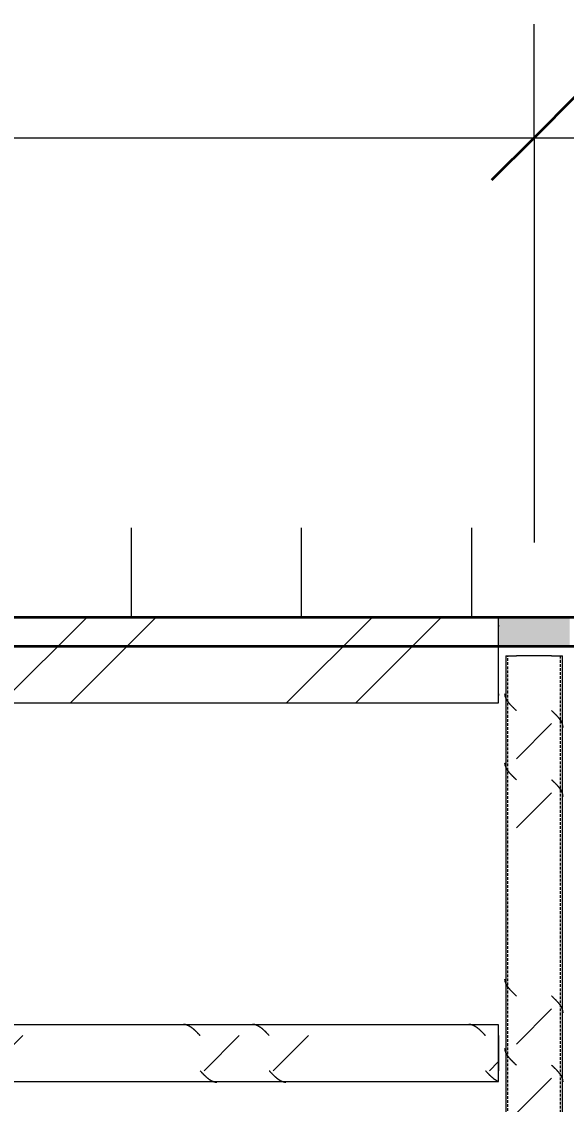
# Model space of a CAD drawing. Header units: centimetres. Extents: x -6111 to 13767, y -285 to 1600.
# Drawn here: x -1249.3 to -1153.3, y 436.5 to 627.3 of the extents above; entities that cross this region are included whole.
import ezdxf

# ---------------------------------------------------------------- set-up
doc = ezdxf.new("R2010")
doc.units = ezdxf.units.CM
doc.linetypes.add('Hidden', pattern=[0.714375, 0.47625, -0.238125])
for name, color, linetype, lineweight in [('A-ANNO-DIMS', 7, 'Continuous', 9), ('A-ANNO-DIMS-100', 7, 'Continuous', 9), ('A-ROOF', 7, 'Continuous', 9), ('A-ROOF-PATT', 7, 'Continuous', 35), ('S-BEAM', 7, 'Continuous', 9), ('S-COLS', 7, 'Continuous', 9)]:
    doc.layers.add(name, color=color, linetype=linetype, lineweight=lineweight)
doc.styles.add('Century Gothic_1', font='GOTHIC.TTF', dxfattribs={"height": 15})
doc.dimstyles.new('FCA_N_Cotas_E100', dxfattribs={"dimscale": 30.48, "dimtxt": 15.662524, "dimasz": 0.492126, "dimexe": 0.656168, "dimexo": 0.656168, "dimgap": 0.032808, "dimtad": 1, "dimlfac": 0.01, "dimrnd": 0.01, "dimzin": 0, "dimdsep": 46, "dimtxsty": 'Century Gothic_1', "dimblk1": 'OBLIQUE', "dimblk2": 'OBLIQUE', "dimsah": 1, "dimcen": 0.09, "dimdle": 0.656168, "dimadec": 3, "dimazin": 2, "dimtfac": 1, "dimtdec": 4, "dimtix": 1, "dimtmove": 0, "dimatfit": 3, "dimfxl": 1, "dimtvp": 1, "dimtolj": 1, "dimtzin": 0, "dimarcsym": 2})

# ---------------------------------------------------------------- blocks, each defined once
blk = doc.blocks.new('PQ_RVR_ARQ-01_ZZ_ZZ_MO_T_A_rvt-2-Elevación Eje 2')
at = {"layer": 'A-ROOF-PATT', "lineweight": 9, "true_color": 0xf2f2f2}
h = blk.add_hatch(dxfattribs=at)
h.set_pattern_fill('FP_6', style=0, pattern_type=2)
h.set_pattern_definition([(90, (0, 511.18), (-30, 2e-15), [])])
h.paths.add_polyline_path([(-3774.84, 522.33), (-2135.26, 522.33), (-2135.26, 538.11), (-3774.84, 538.11)])
at = {"layer": 'A-ROOF-PATT', "lineweight": 9, "true_color": 0xeaeaea}
blk.add_hatch(color=254, dxfattribs=at).paths.add_polyline_path([(-3458.17, 517.27), (-3458.17, 522.27), (-3164.39, 522.27), (-3164.39, 517.27), (-3151.85, 517.27), (-3151.85, 522.27), (-2859.58, 522.27), (-2859.58, 517.27), (-2847, 517.27), (-2847, 522.27), (-2553.57, 522.27), (-2553.57, 517.27), (-2541.03, 517.27), (-2541.03, 520.27), (-2194.1, 520.27), (-2194.1, 517.27), (-2135.26, 517.27), (-2135.26, 522.33), (-3774.84, 522.33), (-3774.84, 517.27), (-3774.68, 517.27), (-3774.68, 522.27), (-3470.76, 522.27), (-3470.75, 517.27), (-3458.18, 517.27)])
at = {"layer": 'A-ROOF', "color": 254, "lineweight": 35, "true_color": 0xcccccc}
for p, q in [((-2135.26, 522.33), (-3774.84, 522.33)), ((-3774.84, 517.27), (-2135.26, 517.27))]:
    blk.add_line(p, q, dxfattribs=at)
blk = doc.blocks.new('FP_55-Elevación Eje 2')
at = {"layer": 'S-COLS'}
blk.add_line((-3459.46, 46.02), (-3459.46, 515.53), dxfattribs=at)
at = {"layer": 'S-COLS', "color": 9, "true_color": 0xc0c0c0}
for p, q in [((-3461.32, 505.84), (-3461.37, 505.89)), ((-3461.27, 505.8), (-3461.32, 505.84)), ((-3461.22, 505.75), (-3461.27, 505.8)), ((-3461.17, 505.7), (-3461.22, 505.75)), ((-3461.12, 505.66), (-3461.17, 505.7)), ((-3461.07, 505.61), (-3461.12, 505.66)), ((-3461.02, 505.56), (-3461.07, 505.61)), ((-3460.97, 505.51), (-3461.02, 505.56)), ((-3460.92, 505.47), (-3460.97, 505.51)), ((-3460.88, 505.42), (-3460.92, 505.47)), ((-3460.83, 505.37), (-3460.88, 505.42)), ((-3460.78, 505.33), (-3460.83, 505.37)), ((-3460.73, 505.28), (-3460.78, 505.33)), ((-3460.69, 505.23), (-3460.73, 505.28)), ((-3460.64, 505.19), (-3460.69, 505.23)), ((-3460.59, 505.14), (-3460.64, 505.19)), ((-3460.55, 505.09), (-3460.59, 505.14)), ((-3460.5, 505.05), (-3460.55, 505.09)), ((-3460.46, 505), (-3460.5, 505.05)), ((-3460.41, 504.95), (-3460.46, 505)), ((-3460.37, 504.91), (-3460.41, 504.95)), ((-3460.33, 504.86), (-3460.37, 504.91)), ((-3460.29, 504.81), (-3460.33, 504.86)), ((-3460.24, 504.77), (-3460.29, 504.81)), ((-3460.2, 504.72), (-3460.24, 504.77)), ((-3460.16, 504.67), (-3460.2, 504.72)), ((-3460.12, 504.63), (-3460.16, 504.67)), ((-3460.08, 504.58), (-3460.12, 504.63)), ((-3460.05, 504.53), (-3460.08, 504.58)), ((-3460.01, 504.49), (-3460.05, 504.53)), ((-3459.97, 504.44), (-3460.01, 504.49)), ((-3459.94, 504.39), (-3459.97, 504.44)), ((-3459.9, 504.35), (-3459.94, 504.39)), ((-3459.87, 504.3), (-3459.9, 504.35)), ((-3459.84, 504.25), (-3459.87, 504.3)), ((-3459.8, 504.21), (-3459.84, 504.25)), ((-3459.77, 504.16), (-3459.8, 504.21)), ((-3459.74, 504.11), (-3459.77, 504.16)), ((-3459.71, 504.07), (-3459.74, 504.11)), ((-3459.69, 504.02), (-3459.71, 504.07)), ((-3459.66, 503.97), (-3459.69, 504.02)), ((-3459.63, 503.93), (-3459.66, 503.97)), ((-3459.61, 503.88), (-3459.63, 503.93)), ((-3459.58, 503.83), (-3459.61, 503.88)), ((-3459.56, 503.78), (-3459.58, 503.83)), ((-3459.54, 503.74), (-3459.56, 503.78)), ((-3459.52, 503.69), (-3459.54, 503.74)), ((-3459.5, 503.64), (-3459.52, 503.69)), ((-3459.48, 503.6), (-3459.5, 503.64)), ((-3459.46, 503.55), (-3459.48, 503.6)), ((-3459.45, 503.5), (-3459.46, 503.55)), ((-3459.43, 503.46), (-3459.45, 503.5)), ((-3459.42, 503.41), (-3459.43, 503.46)), ((-3459.41, 503.36), (-3459.42, 503.41)), ((-3459.39, 503.32), (-3459.41, 503.36)), ((-3459.38, 503.27), (-3459.39, 503.32)), ((-3459.38, 503.22), (-3459.38, 503.27)), ((-3459.37, 503.18), (-3459.38, 503.22)), ((-3459.36, 503.13), (-3459.37, 503.18)), ((-3459.36, 503.08), (-3459.36, 503.13)), ((-3459.35, 503.04), (-3459.36, 503.08)), ((-3459.35, 502.99), (-3459.35, 503.04)), ((-3459.35, 502.94), (-3459.35, 502.99)), ((-3461.32, 493.65), (-3461.37, 493.7)), ((-3461.27, 493.61), (-3461.32, 493.65)), ((-3461.22, 493.56), (-3461.27, 493.61)), ((-3461.17, 493.51), (-3461.22, 493.56)), ((-3461.12, 493.47), (-3461.17, 493.51)), ((-3461.07, 493.42), (-3461.12, 493.47)), ((-3461.02, 493.37), (-3461.07, 493.42)), ((-3460.97, 493.33), (-3461.02, 493.37)), ((-3460.92, 493.28), (-3460.97, 493.33)), ((-3460.88, 493.23), (-3460.92, 493.28)), ((-3460.83, 493.19), (-3460.88, 493.23)), ((-3460.78, 493.14), (-3460.83, 493.19)), ((-3460.73, 493.09), (-3460.78, 493.14)), ((-3460.69, 493.04), (-3460.73, 493.09)), ((-3460.64, 493), (-3460.69, 493.04)), ((-3460.59, 492.95), (-3460.64, 493)), ((-3460.55, 492.9), (-3460.59, 492.95)), ((-3460.5, 492.86), (-3460.55, 492.9)), ((-3460.46, 492.81), (-3460.5, 492.86)), ((-3460.41, 492.76), (-3460.46, 492.81)), ((-3460.37, 492.72), (-3460.41, 492.76)), ((-3460.33, 492.67), (-3460.37, 492.72)), ((-3460.29, 492.62), (-3460.33, 492.67)), ((-3460.24, 492.58), (-3460.29, 492.62)), ((-3460.2, 492.53), (-3460.24, 492.58)), ((-3460.16, 492.48), (-3460.2, 492.53)), ((-3460.12, 492.44), (-3460.16, 492.48)), ((-3460.08, 492.39), (-3460.12, 492.44)), ((-3460.05, 492.34), (-3460.08, 492.39)), ((-3460.01, 492.3), (-3460.05, 492.34)), ((-3459.97, 492.25), (-3460.01, 492.3)), ((-3459.94, 492.2), (-3459.97, 492.25)), ((-3459.9, 492.16), (-3459.94, 492.2)), ((-3459.87, 492.11), (-3459.9, 492.16)), ((-3459.84, 492.06), (-3459.87, 492.11)), ((-3459.8, 492.02), (-3459.84, 492.06)), ((-3459.77, 491.97), (-3459.8, 492.02)), ((-3459.74, 491.92), (-3459.77, 491.97)), ((-3459.71, 491.88), (-3459.74, 491.92)), ((-3459.69, 491.83), (-3459.71, 491.88)), ((-3459.66, 491.78), (-3459.69, 491.83)), ((-3459.63, 491.74), (-3459.66, 491.78)), ((-3459.61, 491.69), (-3459.63, 491.74)), ((-3459.58, 491.64), (-3459.61, 491.69)), ((-3459.56, 491.6), (-3459.58, 491.64)), ((-3459.54, 491.55), (-3459.56, 491.6)), ((-3459.52, 491.5), (-3459.54, 491.55)), ((-3459.5, 491.46), (-3459.52, 491.5)), ((-3459.48, 491.41), (-3459.5, 491.46)), ((-3459.46, 491.36), (-3459.48, 491.41)), ((-3459.45, 491.31), (-3459.46, 491.36)), ((-3459.43, 491.27), (-3459.45, 491.31)), ((-3459.42, 491.22), (-3459.43, 491.27)), ((-3459.41, 491.17), (-3459.42, 491.22)), ((-3459.39, 491.13), (-3459.41, 491.17)), ((-3459.38, 491.08), (-3459.39, 491.13)), ((-3459.38, 491.03), (-3459.38, 491.08)), ((-3459.37, 490.99), (-3459.38, 491.03)), ((-3459.36, 490.94), (-3459.37, 490.99)), ((-3459.36, 490.89), (-3459.36, 490.94)), ((-3459.35, 490.85), (-3459.36, 490.89)), ((-3459.35, 490.8), (-3459.35, 490.85)), ((-3459.35, 490.75), (-3459.35, 490.8)), ((-3461.32, 455.55), (-3461.37, 455.6)), ((-3461.27, 455.51), (-3461.32, 455.55)), ((-3461.22, 455.46), (-3461.27, 455.51)), ((-3461.17, 455.41), (-3461.22, 455.46)), ((-3461.12, 455.37), (-3461.17, 455.41)), ((-3461.07, 455.32), (-3461.12, 455.37)), ((-3461.02, 455.27), (-3461.07, 455.32)), ((-3460.97, 455.23), (-3461.02, 455.27)), ((-3460.92, 455.18), (-3460.97, 455.23)), ((-3460.88, 455.13), (-3460.92, 455.18)), ((-3460.83, 455.09), (-3460.88, 455.13)), ((-3460.78, 455.04), (-3460.83, 455.09)), ((-3460.73, 454.99), (-3460.78, 455.04)), ((-3460.69, 454.94), (-3460.73, 454.99)), ((-3460.64, 454.9), (-3460.69, 454.94)), ((-3460.59, 454.85), (-3460.64, 454.9)), ((-3460.55, 454.8), (-3460.59, 454.85)), ((-3460.5, 454.76), (-3460.55, 454.8)), ((-3460.46, 454.71), (-3460.5, 454.76)), ((-3460.41, 454.66), (-3460.46, 454.71)), ((-3460.37, 454.62), (-3460.41, 454.66)), ((-3460.33, 454.57), (-3460.37, 454.62)), ((-3460.29, 454.52), (-3460.33, 454.57)), ((-3460.24, 454.48), (-3460.29, 454.52)), ((-3460.2, 454.43), (-3460.24, 454.48)), ((-3460.16, 454.38), (-3460.2, 454.43)), ((-3460.12, 454.34), (-3460.16, 454.38)), ((-3460.08, 454.29), (-3460.12, 454.34)), ((-3460.05, 454.24), (-3460.08, 454.29)), ((-3460.01, 454.2), (-3460.05, 454.24)), ((-3459.97, 454.15), (-3460.01, 454.2)), ((-3459.94, 454.1), (-3459.97, 454.15)), ((-3459.9, 454.06), (-3459.94, 454.1)), ((-3459.87, 454.01), (-3459.9, 454.06)), ((-3459.84, 453.96), (-3459.87, 454.01)), ((-3459.8, 453.92), (-3459.84, 453.96)), ((-3459.77, 453.87), (-3459.8, 453.92)), ((-3459.74, 453.82), (-3459.77, 453.87)), ((-3459.71, 453.78), (-3459.74, 453.82)), ((-3459.69, 453.73), (-3459.71, 453.78)), ((-3459.66, 453.68), (-3459.69, 453.73)), ((-3459.63, 453.64), (-3459.66, 453.68)), ((-3459.61, 453.59), (-3459.63, 453.64)), ((-3459.58, 453.54), (-3459.61, 453.59)), ((-3459.56, 453.5), (-3459.58, 453.54)), ((-3459.54, 453.45), (-3459.56, 453.5)), ((-3459.52, 453.4), (-3459.54, 453.45)), ((-3459.5, 453.36), (-3459.52, 453.4)), ((-3459.48, 453.31), (-3459.5, 453.36)), ((-3459.46, 453.26), (-3459.48, 453.31)), ((-3459.45, 453.21), (-3459.46, 453.26)), ((-3459.43, 453.17), (-3459.45, 453.21)), ((-3459.42, 453.12), (-3459.43, 453.17)), ((-3459.41, 453.07), (-3459.42, 453.12)), ((-3459.39, 453.03), (-3459.41, 453.07)), ((-3459.38, 452.98), (-3459.39, 453.03)), ((-3459.38, 452.93), (-3459.38, 452.98)), ((-3459.37, 452.89), (-3459.38, 452.93)), ((-3459.36, 452.84), (-3459.37, 452.89)), ((-3459.36, 452.79), (-3459.36, 452.84)), ((-3459.35, 452.75), (-3459.36, 452.79)), ((-3459.35, 452.7), (-3459.35, 452.75)), ((-3459.35, 452.65), (-3459.35, 452.7)), ((-3461.32, 443.36), (-3461.37, 443.41)), ((-3461.27, 443.32), (-3461.32, 443.36)), ((-3461.22, 443.27), (-3461.27, 443.32)), ((-3461.17, 443.22), (-3461.22, 443.27)), ((-3461.12, 443.18), (-3461.17, 443.22)), ((-3461.07, 443.13), (-3461.12, 443.18)), ((-3461.02, 443.08), (-3461.07, 443.13)), ((-3460.97, 443.04), (-3461.02, 443.08)), ((-3460.92, 442.99), (-3460.97, 443.04)), ((-3460.88, 442.94), (-3460.92, 442.99)), ((-3460.83, 442.9), (-3460.88, 442.94)), ((-3460.78, 442.85), (-3460.83, 442.9)), ((-3460.73, 442.8), (-3460.78, 442.85)), ((-3460.69, 442.76), (-3460.73, 442.8)), ((-3460.64, 442.71), (-3460.69, 442.76)), ((-3460.59, 442.66), (-3460.64, 442.71)), ((-3460.55, 442.62), (-3460.59, 442.66)), ((-3460.5, 442.57), (-3460.55, 442.62)), ((-3460.46, 442.52), (-3460.5, 442.57)), ((-3460.41, 442.47), (-3460.46, 442.52)), ((-3460.37, 442.43), (-3460.41, 442.47)), ((-3460.33, 442.38), (-3460.37, 442.43)), ((-3460.29, 442.33), (-3460.33, 442.38)), ((-3460.24, 442.29), (-3460.29, 442.33)), ((-3460.2, 442.24), (-3460.24, 442.29)), ((-3460.16, 442.19), (-3460.2, 442.24)), ((-3460.12, 442.15), (-3460.16, 442.19)), ((-3460.08, 442.1), (-3460.12, 442.15)), ((-3460.05, 442.05), (-3460.08, 442.1)), ((-3460.01, 442.01), (-3460.05, 442.05)), ((-3459.97, 441.96), (-3460.01, 442.01)), ((-3459.94, 441.91), (-3459.97, 441.96)), ((-3459.9, 441.87), (-3459.94, 441.91)), ((-3459.87, 441.82), (-3459.9, 441.87)), ((-3459.84, 441.77), (-3459.87, 441.82)), ((-3459.8, 441.73), (-3459.84, 441.77)), ((-3459.77, 441.68), (-3459.8, 441.73)), ((-3459.74, 441.63), (-3459.77, 441.68)), ((-3459.71, 441.59), (-3459.74, 441.63)), ((-3459.69, 441.54), (-3459.71, 441.59)), ((-3459.66, 441.49), (-3459.69, 441.54)), ((-3459.63, 441.45), (-3459.66, 441.49)), ((-3459.61, 441.4), (-3459.63, 441.45)), ((-3459.58, 441.35), (-3459.61, 441.4)), ((-3459.56, 441.31), (-3459.58, 441.35)), ((-3459.54, 441.26), (-3459.56, 441.31)), ((-3459.52, 441.21), (-3459.54, 441.26)), ((-3459.5, 441.17), (-3459.52, 441.21)), ((-3459.48, 441.12), (-3459.5, 441.17)), ((-3459.46, 441.07), (-3459.48, 441.12)), ((-3459.45, 441.03), (-3459.46, 441.07)), ((-3459.43, 440.98), (-3459.45, 441.03)), ((-3459.42, 440.93), (-3459.43, 440.98)), ((-3459.41, 440.89), (-3459.42, 440.93)), ((-3459.39, 440.84), (-3459.41, 440.89)), ((-3459.38, 440.79), (-3459.39, 440.84)), ((-3459.38, 440.74), (-3459.38, 440.79)), ((-3459.37, 440.7), (-3459.38, 440.74)), ((-3459.36, 440.65), (-3459.37, 440.7)), ((-3459.36, 440.6), (-3459.36, 440.65)), ((-3459.35, 440.56), (-3459.36, 440.6)), ((-3459.35, 440.51), (-3459.35, 440.56)), ((-3459.35, 440.46), (-3459.35, 440.51))]:
    blk.add_line(p, q, dxfattribs=at)
blk = doc.blocks.new('FP_56-Elevación Eje 2')
at = {"layer": 'S-COLS'}
blk.add_line((-3469.46, 515.53), (-3469.46, 46.02), dxfattribs=at)
at = {"layer": 'S-COLS', "color": 9, "true_color": 0xc0c0c0}
for p, q in [((-3469.58, 508.79), (-3469.58, 508.83)), ((-3469.57, 508.74), (-3469.58, 508.79)), ((-3469.57, 508.69), (-3469.57, 508.74)), ((-3469.56, 508.65), (-3469.57, 508.69)), ((-3469.56, 508.6), (-3469.56, 508.65)), ((-3469.55, 508.55), (-3469.56, 508.6)), ((-3469.54, 508.51), (-3469.55, 508.55)), ((-3469.53, 508.46), (-3469.54, 508.51)), ((-3469.52, 508.41), (-3469.53, 508.46)), ((-3469.51, 508.37), (-3469.52, 508.41)), ((-3469.49, 508.32), (-3469.51, 508.37)), ((-3469.48, 508.27), (-3469.49, 508.32)), ((-3469.46, 508.23), (-3469.48, 508.27)), ((-3469.44, 508.18), (-3469.46, 508.23)), ((-3469.42, 508.13), (-3469.44, 508.18)), ((-3469.41, 508.09), (-3469.42, 508.13)), ((-3469.38, 508.04), (-3469.41, 508.09)), ((-3469.36, 507.99), (-3469.38, 508.04)), ((-3469.34, 507.95), (-3469.36, 507.99)), ((-3469.32, 507.9), (-3469.34, 507.95)), ((-3469.29, 507.85), (-3469.32, 507.9)), ((-3469.26, 507.81), (-3469.29, 507.85)), ((-3469.24, 507.76), (-3469.26, 507.81)), ((-3469.21, 507.71), (-3469.24, 507.76)), ((-3469.18, 507.67), (-3469.21, 507.71)), ((-3469.15, 507.62), (-3469.18, 507.67)), ((-3469.12, 507.57), (-3469.15, 507.62)), ((-3469.09, 507.53), (-3469.12, 507.57)), ((-3469.05, 507.48), (-3469.09, 507.53)), ((-3469.02, 507.43), (-3469.05, 507.48)), ((-3468.99, 507.39), (-3469.02, 507.43)), ((-3468.95, 507.34), (-3468.99, 507.39)), ((-3468.91, 507.29), (-3468.95, 507.34)), ((-3468.88, 507.24), (-3468.91, 507.29)), ((-3468.84, 507.2), (-3468.88, 507.24)), ((-3468.8, 507.15), (-3468.84, 507.2)), ((-3468.76, 507.1), (-3468.8, 507.15)), ((-3468.72, 507.06), (-3468.76, 507.1)), ((-3468.68, 507.01), (-3468.72, 507.06)), ((-3468.64, 506.96), (-3468.68, 507.01)), ((-3468.6, 506.92), (-3468.64, 506.96)), ((-3468.55, 506.87), (-3468.6, 506.92)), ((-3468.51, 506.82), (-3468.55, 506.87)), ((-3468.47, 506.78), (-3468.51, 506.82)), ((-3468.42, 506.73), (-3468.47, 506.78)), ((-3468.38, 506.68), (-3468.42, 506.73)), ((-3468.33, 506.64), (-3468.38, 506.68)), ((-3468.28, 506.59), (-3468.33, 506.64)), ((-3468.24, 506.54), (-3468.28, 506.59)), ((-3468.19, 506.5), (-3468.24, 506.54)), ((-3468.14, 506.45), (-3468.19, 506.5)), ((-3468.1, 506.4), (-3468.14, 506.45)), ((-3468.05, 506.36), (-3468.1, 506.4)), ((-3468, 506.31), (-3468.05, 506.36)), ((-3467.95, 506.26), (-3468, 506.31)), ((-3467.9, 506.22), (-3467.95, 506.26)), ((-3467.85, 506.17), (-3467.9, 506.22)), ((-3467.8, 506.12), (-3467.85, 506.17)), ((-3467.76, 506.08), (-3467.8, 506.12)), ((-3467.71, 506.03), (-3467.76, 506.08)), ((-3467.66, 505.98), (-3467.71, 506.03)), ((-3467.61, 505.94), (-3467.66, 505.98)), ((-3467.56, 505.89), (-3467.61, 505.94)), ((-3469.58, 496.6), (-3469.58, 496.65)), ((-3469.57, 496.55), (-3469.58, 496.6)), ((-3469.57, 496.5), (-3469.57, 496.55)), ((-3469.56, 496.46), (-3469.57, 496.5)), ((-3469.56, 496.41), (-3469.56, 496.46)), ((-3469.55, 496.36), (-3469.56, 496.41)), ((-3469.54, 496.32), (-3469.55, 496.36)), ((-3469.53, 496.27), (-3469.54, 496.32)), ((-3469.52, 496.22), (-3469.53, 496.27)), ((-3469.51, 496.18), (-3469.52, 496.22)), ((-3469.49, 496.13), (-3469.51, 496.18)), ((-3469.48, 496.08), (-3469.49, 496.13)), ((-3469.46, 496.04), (-3469.48, 496.08)), ((-3469.44, 495.99), (-3469.46, 496.04)), ((-3469.42, 495.94), (-3469.44, 495.99)), ((-3469.41, 495.9), (-3469.42, 495.94)), ((-3469.38, 495.85), (-3469.41, 495.9)), ((-3469.36, 495.8), (-3469.38, 495.85)), ((-3469.34, 495.76), (-3469.36, 495.8)), ((-3469.32, 495.71), (-3469.34, 495.76)), ((-3469.29, 495.66), (-3469.32, 495.71)), ((-3469.26, 495.62), (-3469.29, 495.66)), ((-3469.24, 495.57), (-3469.26, 495.62)), ((-3469.21, 495.52), (-3469.24, 495.57)), ((-3469.18, 495.48), (-3469.21, 495.52)), ((-3469.15, 495.43), (-3469.18, 495.48)), ((-3469.12, 495.38), (-3469.15, 495.43)), ((-3469.09, 495.34), (-3469.12, 495.38)), ((-3469.05, 495.29), (-3469.09, 495.34)), ((-3469.02, 495.24), (-3469.05, 495.29)), ((-3468.99, 495.2), (-3469.02, 495.24)), ((-3468.95, 495.15), (-3468.99, 495.2)), ((-3468.91, 495.1), (-3468.95, 495.15)), ((-3468.88, 495.06), (-3468.91, 495.1)), ((-3468.84, 495.01), (-3468.88, 495.06)), ((-3468.8, 494.96), (-3468.84, 495.01)), ((-3468.76, 494.92), (-3468.8, 494.96)), ((-3468.72, 494.87), (-3468.76, 494.92)), ((-3468.68, 494.82), (-3468.72, 494.87)), ((-3468.64, 494.77), (-3468.68, 494.82)), ((-3468.6, 494.73), (-3468.64, 494.77)), ((-3468.55, 494.68), (-3468.6, 494.73)), ((-3468.51, 494.63), (-3468.55, 494.68)), ((-3468.47, 494.59), (-3468.51, 494.63)), ((-3468.42, 494.54), (-3468.47, 494.59)), ((-3468.38, 494.49), (-3468.42, 494.54)), ((-3468.33, 494.45), (-3468.38, 494.49)), ((-3468.28, 494.4), (-3468.33, 494.45)), ((-3468.24, 494.35), (-3468.28, 494.4)), ((-3468.19, 494.31), (-3468.24, 494.35)), ((-3468.14, 494.26), (-3468.19, 494.31)), ((-3468.1, 494.21), (-3468.14, 494.26)), ((-3468.05, 494.17), (-3468.1, 494.21)), ((-3468, 494.12), (-3468.05, 494.17)), ((-3467.95, 494.07), (-3468, 494.12)), ((-3467.9, 494.03), (-3467.95, 494.07)), ((-3467.85, 493.98), (-3467.9, 494.03)), ((-3467.8, 493.93), (-3467.85, 493.98)), ((-3467.76, 493.89), (-3467.8, 493.93)), ((-3467.71, 493.84), (-3467.76, 493.89)), ((-3467.66, 493.79), (-3467.71, 493.84)), ((-3467.61, 493.75), (-3467.66, 493.79)), ((-3467.56, 493.7), (-3467.61, 493.75)), ((-3469.58, 458.5), (-3469.58, 458.55)), ((-3469.57, 458.45), (-3469.58, 458.5)), ((-3469.57, 458.4), (-3469.57, 458.45)), ((-3469.56, 458.36), (-3469.57, 458.4)), ((-3469.56, 458.31), (-3469.56, 458.36)), ((-3469.55, 458.26), (-3469.56, 458.31)), ((-3469.54, 458.22), (-3469.55, 458.26)), ((-3469.53, 458.17), (-3469.54, 458.22)), ((-3469.52, 458.12), (-3469.53, 458.17)), ((-3469.51, 458.08), (-3469.52, 458.12)), ((-3469.49, 458.03), (-3469.51, 458.08)), ((-3469.48, 457.98), (-3469.49, 458.03)), ((-3469.46, 457.94), (-3469.48, 457.98)), ((-3469.44, 457.89), (-3469.46, 457.94)), ((-3469.42, 457.84), (-3469.44, 457.89)), ((-3469.41, 457.8), (-3469.42, 457.84)), ((-3469.38, 457.75), (-3469.41, 457.8)), ((-3469.36, 457.7), (-3469.38, 457.75)), ((-3469.34, 457.66), (-3469.36, 457.7)), ((-3469.32, 457.61), (-3469.34, 457.66)), ((-3469.29, 457.56), (-3469.32, 457.61)), ((-3469.26, 457.52), (-3469.29, 457.56)), ((-3469.24, 457.47), (-3469.26, 457.52)), ((-3469.21, 457.42), (-3469.24, 457.47)), ((-3469.18, 457.38), (-3469.21, 457.42)), ((-3469.15, 457.33), (-3469.18, 457.38)), ((-3469.12, 457.28), (-3469.15, 457.33)), ((-3469.09, 457.24), (-3469.12, 457.28)), ((-3469.05, 457.19), (-3469.09, 457.24)), ((-3469.02, 457.14), (-3469.05, 457.19)), ((-3468.99, 457.1), (-3469.02, 457.14)), ((-3468.95, 457.05), (-3468.99, 457.1)), ((-3468.91, 457), (-3468.95, 457.05)), ((-3468.88, 456.96), (-3468.91, 457)), ((-3468.84, 456.91), (-3468.88, 456.96)), ((-3468.8, 456.86), (-3468.84, 456.91)), ((-3468.76, 456.82), (-3468.8, 456.86)), ((-3468.72, 456.77), (-3468.76, 456.82)), ((-3468.68, 456.72), (-3468.72, 456.77)), ((-3468.64, 456.67), (-3468.68, 456.72)), ((-3468.6, 456.63), (-3468.64, 456.67)), ((-3468.55, 456.58), (-3468.6, 456.63)), ((-3468.51, 456.53), (-3468.55, 456.58)), ((-3468.47, 456.49), (-3468.51, 456.53)), ((-3468.42, 456.44), (-3468.47, 456.49)), ((-3468.38, 456.39), (-3468.42, 456.44)), ((-3468.33, 456.35), (-3468.38, 456.39)), ((-3468.28, 456.3), (-3468.33, 456.35)), ((-3468.24, 456.25), (-3468.28, 456.3)), ((-3468.19, 456.21), (-3468.24, 456.25)), ((-3468.14, 456.16), (-3468.19, 456.21)), ((-3468.1, 456.11), (-3468.14, 456.16)), ((-3468.05, 456.07), (-3468.1, 456.11)), ((-3468, 456.02), (-3468.05, 456.07)), ((-3467.95, 455.97), (-3468, 456.02)), ((-3467.9, 455.93), (-3467.95, 455.97)), ((-3467.85, 455.88), (-3467.9, 455.93)), ((-3467.8, 455.83), (-3467.85, 455.88)), ((-3467.76, 455.79), (-3467.8, 455.83)), ((-3467.71, 455.74), (-3467.76, 455.79)), ((-3467.66, 455.69), (-3467.71, 455.74)), ((-3467.61, 455.65), (-3467.66, 455.69)), ((-3467.56, 455.6), (-3467.61, 455.65)), ((-3469.58, 446.31), (-3469.58, 446.36)), ((-3469.57, 446.26), (-3469.58, 446.31)), ((-3469.57, 446.22), (-3469.57, 446.26)), ((-3469.56, 446.17), (-3469.57, 446.22)), ((-3469.56, 446.12), (-3469.56, 446.17)), ((-3469.55, 446.08), (-3469.56, 446.12)), ((-3469.54, 446.03), (-3469.55, 446.08)), ((-3469.53, 445.98), (-3469.54, 446.03)), ((-3469.52, 445.93), (-3469.53, 445.98)), ((-3469.51, 445.89), (-3469.52, 445.93)), ((-3469.49, 445.84), (-3469.51, 445.89)), ((-3469.48, 445.79), (-3469.49, 445.84)), ((-3469.46, 445.75), (-3469.48, 445.79)), ((-3469.44, 445.7), (-3469.46, 445.75)), ((-3469.42, 445.65), (-3469.44, 445.7)), ((-3469.41, 445.61), (-3469.42, 445.65)), ((-3469.38, 445.56), (-3469.41, 445.61)), ((-3469.36, 445.51), (-3469.38, 445.56)), ((-3469.34, 445.47), (-3469.36, 445.51)), ((-3469.32, 445.42), (-3469.34, 445.47)), ((-3469.29, 445.37), (-3469.32, 445.42)), ((-3469.26, 445.33), (-3469.29, 445.37)), ((-3469.24, 445.28), (-3469.26, 445.33)), ((-3469.21, 445.23), (-3469.24, 445.28)), ((-3469.18, 445.19), (-3469.21, 445.23)), ((-3469.15, 445.14), (-3469.18, 445.19)), ((-3469.12, 445.09), (-3469.15, 445.14)), ((-3469.09, 445.05), (-3469.12, 445.09)), ((-3469.05, 445), (-3469.09, 445.05)), ((-3469.02, 444.95), (-3469.05, 445)), ((-3468.99, 444.91), (-3469.02, 444.95)), ((-3468.95, 444.86), (-3468.99, 444.91)), ((-3468.91, 444.81), (-3468.95, 444.86)), ((-3468.88, 444.77), (-3468.91, 444.81)), ((-3468.84, 444.72), (-3468.88, 444.77)), ((-3468.8, 444.67), (-3468.84, 444.72)), ((-3468.76, 444.63), (-3468.8, 444.67)), ((-3468.72, 444.58), (-3468.76, 444.63)), ((-3468.68, 444.53), (-3468.72, 444.58)), ((-3468.64, 444.49), (-3468.68, 444.53)), ((-3468.6, 444.44), (-3468.64, 444.49)), ((-3468.55, 444.39), (-3468.6, 444.44)), ((-3468.51, 444.35), (-3468.55, 444.39)), ((-3468.47, 444.3), (-3468.51, 444.35)), ((-3468.42, 444.25), (-3468.47, 444.3)), ((-3468.38, 444.2), (-3468.42, 444.25)), ((-3468.33, 444.16), (-3468.38, 444.2)), ((-3468.28, 444.11), (-3468.33, 444.16)), ((-3468.24, 444.06), (-3468.28, 444.11)), ((-3468.19, 444.02), (-3468.24, 444.06)), ((-3468.14, 443.97), (-3468.19, 444.02)), ((-3468.1, 443.92), (-3468.14, 443.97)), ((-3468.05, 443.88), (-3468.1, 443.92)), ((-3468, 443.83), (-3468.05, 443.88)), ((-3467.95, 443.78), (-3468, 443.83)), ((-3467.9, 443.74), (-3467.95, 443.78)), ((-3467.85, 443.69), (-3467.9, 443.74)), ((-3467.8, 443.64), (-3467.85, 443.69)), ((-3467.76, 443.6), (-3467.8, 443.64)), ((-3467.71, 443.55), (-3467.76, 443.6)), ((-3467.66, 443.5), (-3467.71, 443.55)), ((-3467.61, 443.46), (-3467.66, 443.5)), ((-3467.56, 443.41), (-3467.61, 443.46))]:
    blk.add_line(p, q, dxfattribs=at)
blk = doc.blocks.new('HSS Rectangular-Column - 100 x 100 mm-V54-Elevación Eje 2')
at = {"layer": 'S-COLS', "true_color": 0xc0c0c0}
h = blk.add_hatch(dxfattribs=at)
h.set_pattern_fill('FP_2', color=9, style=0, pattern_type=2)
h.set_pattern_definition([(45, (0, 0), (-25.1447, 25.1447), []), (45, (0, 38.1), (-25.1447, 25.1447), [])])
h.paths.add_polyline_path([(-3461.37, 46.02), (-3461.37, 515.53), (-3467.56, 515.53), (-3467.56, 46.02)])
at = {"layer": 'S-COLS'}
for p, q in [((-3469.46, 515.53), (-3467.56, 515.53)), ((-3461.37, 515.53), (-3467.56, 515.53)), ((-3461.37, 515.53), (-3459.46, 515.53))]:
    blk.add_line(p, q, dxfattribs=at)
at = {"layer": 'S-COLS', "linetype": 'Hidden'}
for p, q in [((-3469.06, 46.02), (-3469.06, 515.53)), ((-3459.86, 515.53), (-3459.86, 46.02))]:
    blk.add_line(p, q, dxfattribs=at)
at = {"layer": 'S-COLS'}
for name in ['FP_56-Elevación Eje 2', 'FP_55-Elevación Eje 2']:
    blk.add_blockref(name, (0, 0), dxfattribs=at)
blk = doc.blocks.new('FP_57-Elevación Eje 2')
at = {"layer": 'S-BEAM'}
blk.add_line((-3470.76, 450.53), (-3755.05, 450.53), dxfattribs=at)
at = {"layer": 'S-BEAM', "color": 9, "true_color": 0xc0c0c0}
for p, q in [((-3526.25, 450.65), (-3526.21, 450.64)), ((-3526.21, 450.64), (-3526.16, 450.64)), ((-3526.16, 450.64), (-3526.12, 450.64)), ((-3526.12, 450.64), (-3526.07, 450.63)), ((-3526.07, 450.63), (-3526.02, 450.63)), ((-3526.02, 450.63), (-3525.98, 450.62)), ((-3525.98, 450.62), (-3525.93, 450.61)), ((-3525.93, 450.61), (-3525.88, 450.6)), ((-3525.88, 450.6), (-3525.84, 450.59)), ((-3525.84, 450.59), (-3525.79, 450.57)), ((-3525.79, 450.57), (-3525.74, 450.56)), ((-3525.74, 450.56), (-3525.7, 450.54)), ((-3525.7, 450.54), (-3525.65, 450.53)), ((-3525.65, 450.53), (-3525.6, 450.51)), ((-3525.6, 450.51), (-3525.56, 450.49)), ((-3525.56, 450.49), (-3525.51, 450.47)), ((-3525.51, 450.47), (-3525.46, 450.45)), ((-3525.46, 450.45), (-3525.42, 450.43)), ((-3525.42, 450.43), (-3525.37, 450.41)), ((-3525.37, 450.41), (-3525.32, 450.38)), ((-3525.32, 450.38), (-3525.28, 450.36)), ((-3525.28, 450.36), (-3525.23, 450.33)), ((-3525.23, 450.33), (-3525.18, 450.31)), ((-3525.18, 450.31), (-3525.14, 450.28)), ((-3514.07, 450.65), (-3514.02, 450.64)), ((-3514.02, 450.64), (-3513.97, 450.64)), ((-3513.97, 450.64), (-3513.93, 450.64)), ((-3513.93, 450.64), (-3513.88, 450.63)), ((-3513.88, 450.63), (-3513.83, 450.63)), ((-3513.83, 450.63), (-3513.79, 450.62)), ((-3513.79, 450.62), (-3513.74, 450.61)), ((-3513.74, 450.61), (-3513.69, 450.6)), ((-3513.69, 450.6), (-3513.65, 450.59)), ((-3513.65, 450.59), (-3513.6, 450.57)), ((-3513.6, 450.57), (-3513.55, 450.56)), ((-3513.55, 450.56), (-3513.51, 450.54)), ((-3513.51, 450.54), (-3513.46, 450.53)), ((-3513.46, 450.53), (-3513.41, 450.51)), ((-3513.41, 450.51), (-3513.37, 450.49)), ((-3513.37, 450.49), (-3513.32, 450.47)), ((-3513.32, 450.47), (-3513.27, 450.45)), ((-3513.27, 450.45), (-3513.23, 450.43)), ((-3513.23, 450.43), (-3513.18, 450.41)), ((-3513.18, 450.41), (-3513.13, 450.38)), ((-3513.13, 450.38), (-3513.09, 450.36)), ((-3513.09, 450.36), (-3513.04, 450.33)), ((-3513.04, 450.33), (-3512.99, 450.31)), ((-3512.99, 450.31), (-3512.95, 450.28)), ((-3475.97, 450.65), (-3475.92, 450.64)), ((-3475.92, 450.64), (-3475.87, 450.64)), ((-3475.87, 450.64), (-3475.83, 450.64)), ((-3475.83, 450.64), (-3475.78, 450.63)), ((-3475.78, 450.63), (-3475.73, 450.63)), ((-3475.73, 450.63), (-3475.69, 450.62)), ((-3475.69, 450.62), (-3475.64, 450.61)), ((-3475.64, 450.61), (-3475.59, 450.6)), ((-3475.59, 450.6), (-3475.55, 450.59)), ((-3475.55, 450.59), (-3475.5, 450.57)), ((-3475.5, 450.57), (-3475.45, 450.56)), ((-3475.45, 450.56), (-3475.41, 450.54)), ((-3475.41, 450.54), (-3475.36, 450.53)), ((-3475.36, 450.53), (-3475.31, 450.51)), ((-3475.31, 450.51), (-3475.27, 450.49)), ((-3475.27, 450.49), (-3475.22, 450.47)), ((-3475.22, 450.47), (-3475.17, 450.45)), ((-3475.17, 450.45), (-3475.13, 450.43)), ((-3475.13, 450.43), (-3475.08, 450.41)), ((-3475.08, 450.41), (-3475.03, 450.38)), ((-3475.03, 450.38), (-3474.99, 450.36)), ((-3474.99, 450.36), (-3474.94, 450.33)), ((-3474.94, 450.33), (-3474.89, 450.31)), ((-3474.89, 450.31), (-3474.85, 450.28)), ((-3525.14, 450.28), (-3525.09, 450.25)), ((-3525.09, 450.25), (-3525.04, 450.22)), ((-3525.04, 450.22), (-3525, 450.19)), ((-3525, 450.19), (-3524.95, 450.16)), ((-3524.95, 450.16), (-3524.9, 450.12)), ((-3524.9, 450.12), (-3524.86, 450.09)), ((-3524.86, 450.09), (-3524.81, 450.05)), ((-3524.81, 450.05), (-3524.76, 450.02)), ((-3524.76, 450.02), (-3524.72, 449.98)), ((-3524.72, 449.98), (-3524.67, 449.95)), ((-3524.67, 449.95), (-3524.62, 449.91)), ((-3524.62, 449.91), (-3524.58, 449.87)), ((-3524.58, 449.87), (-3524.53, 449.83)), ((-3524.53, 449.83), (-3524.48, 449.79)), ((-3524.48, 449.79), (-3524.44, 449.75)), ((-3524.44, 449.75), (-3524.39, 449.71)), ((-3524.39, 449.71), (-3524.34, 449.66)), ((-3524.34, 449.66), (-3524.3, 449.62)), ((-3524.3, 449.62), (-3524.25, 449.58)), ((-3524.25, 449.58), (-3524.2, 449.53)), ((-3524.2, 449.53), (-3524.16, 449.49)), ((-3524.16, 449.49), (-3524.11, 449.44)), ((-3524.11, 449.44), (-3524.06, 449.4)), ((-3524.06, 449.4), (-3524.02, 449.35)), ((-3524.02, 449.35), (-3523.97, 449.31)), ((-3523.97, 449.31), (-3523.92, 449.26)), ((-3523.92, 449.26), (-3523.88, 449.21)), ((-3523.88, 449.21), (-3523.83, 449.16)), ((-3523.83, 449.16), (-3523.78, 449.12)), ((-3523.78, 449.12), (-3523.74, 449.07)), ((-3523.74, 449.07), (-3523.69, 449.02)), ((-3523.69, 449.02), (-3523.64, 448.97)), ((-3523.64, 448.97), (-3523.6, 448.92)), ((-3523.6, 448.92), (-3523.55, 448.87)), ((-3523.55, 448.87), (-3523.5, 448.82)), ((-3523.5, 448.82), (-3523.46, 448.77)), ((-3523.46, 448.77), (-3523.41, 448.72)), ((-3523.41, 448.72), (-3523.36, 448.68)), ((-3523.36, 448.68), (-3523.32, 448.63)), ((-3512.95, 450.28), (-3512.9, 450.25)), ((-3512.9, 450.25), (-3512.85, 450.22)), ((-3512.85, 450.22), (-3512.81, 450.19)), ((-3512.81, 450.19), (-3512.76, 450.16)), ((-3512.76, 450.16), (-3512.71, 450.12)), ((-3512.71, 450.12), (-3512.67, 450.09)), ((-3512.67, 450.09), (-3512.62, 450.05)), ((-3512.62, 450.05), (-3512.57, 450.02)), ((-3512.57, 450.02), (-3512.53, 449.98)), ((-3512.53, 449.98), (-3512.48, 449.95)), ((-3512.48, 449.95), (-3512.43, 449.91)), ((-3512.43, 449.91), (-3512.39, 449.87)), ((-3512.39, 449.87), (-3512.34, 449.83)), ((-3512.34, 449.83), (-3512.29, 449.79)), ((-3512.29, 449.79), (-3512.25, 449.75)), ((-3512.25, 449.75), (-3512.2, 449.71)), ((-3512.2, 449.71), (-3512.15, 449.66)), ((-3512.15, 449.66), (-3512.11, 449.62)), ((-3512.11, 449.62), (-3512.06, 449.58)), ((-3512.06, 449.58), (-3512.01, 449.53)), ((-3512.01, 449.53), (-3511.97, 449.49)), ((-3511.97, 449.49), (-3511.92, 449.44)), ((-3511.92, 449.44), (-3511.87, 449.4)), ((-3511.87, 449.4), (-3511.83, 449.35)), ((-3511.83, 449.35), (-3511.78, 449.31)), ((-3511.78, 449.31), (-3511.73, 449.26)), ((-3511.73, 449.26), (-3511.69, 449.21)), ((-3511.69, 449.21), (-3511.64, 449.16)), ((-3511.64, 449.16), (-3511.59, 449.12)), ((-3511.59, 449.12), (-3511.55, 449.07)), ((-3511.55, 449.07), (-3511.5, 449.02)), ((-3511.5, 449.02), (-3511.45, 448.97)), ((-3511.45, 448.97), (-3511.41, 448.92)), ((-3511.41, 448.92), (-3511.36, 448.87)), ((-3511.36, 448.87), (-3511.31, 448.82)), ((-3511.31, 448.82), (-3511.27, 448.77)), ((-3511.27, 448.77), (-3511.22, 448.72)), ((-3511.22, 448.72), (-3511.17, 448.68)), ((-3511.17, 448.68), (-3511.13, 448.63)), ((-3474.85, 450.28), (-3474.8, 450.25)), ((-3474.8, 450.25), (-3474.75, 450.22)), ((-3474.75, 450.22), (-3474.71, 450.19)), ((-3474.71, 450.19), (-3474.66, 450.16)), ((-3474.66, 450.16), (-3474.62, 450.12)), ((-3474.62, 450.12), (-3474.57, 450.09)), ((-3474.57, 450.09), (-3474.52, 450.05)), ((-3474.52, 450.05), (-3474.48, 450.02)), ((-3474.48, 450.02), (-3474.43, 449.98)), ((-3474.43, 449.98), (-3474.38, 449.95)), ((-3474.38, 449.95), (-3474.34, 449.91)), ((-3474.34, 449.91), (-3474.29, 449.87)), ((-3474.29, 449.87), (-3474.24, 449.83)), ((-3474.24, 449.83), (-3474.2, 449.79)), ((-3474.2, 449.79), (-3474.15, 449.75)), ((-3474.15, 449.75), (-3474.1, 449.71)), ((-3474.1, 449.71), (-3474.06, 449.66)), ((-3474.06, 449.66), (-3474.01, 449.62)), ((-3474.01, 449.62), (-3473.96, 449.58)), ((-3473.96, 449.58), (-3473.92, 449.53)), ((-3473.92, 449.53), (-3473.87, 449.49)), ((-3473.87, 449.49), (-3473.82, 449.44)), ((-3473.82, 449.44), (-3473.78, 449.4)), ((-3473.78, 449.4), (-3473.73, 449.35)), ((-3473.73, 449.35), (-3473.68, 449.31)), ((-3473.68, 449.31), (-3473.64, 449.26)), ((-3473.64, 449.26), (-3473.59, 449.21)), ((-3473.59, 449.21), (-3473.54, 449.16)), ((-3473.54, 449.16), (-3473.5, 449.12)), ((-3473.5, 449.12), (-3473.45, 449.07)), ((-3473.45, 449.07), (-3473.4, 449.02)), ((-3473.4, 449.02), (-3473.36, 448.97)), ((-3473.36, 448.97), (-3473.31, 448.92)), ((-3473.31, 448.92), (-3473.26, 448.87)), ((-3473.26, 448.87), (-3473.21, 448.82)), ((-3473.21, 448.82), (-3473.17, 448.77)), ((-3473.17, 448.77), (-3473.12, 448.72)), ((-3473.12, 448.72), (-3473.07, 448.68)), ((-3473.07, 448.68), (-3473.03, 448.63))]:
    blk.add_line(p, q, dxfattribs=at)
blk = doc.blocks.new('FP_58-Elevación Eje 2')
at = {"layer": 'S-BEAM', "color": 9, "true_color": 0xc0c0c0}
for p, q in [((-3523.32, 442.44), (-3523.27, 442.39)), ((-3523.27, 442.39), (-3523.22, 442.34)), ((-3523.22, 442.34), (-3523.18, 442.29)), ((-3523.18, 442.29), (-3523.13, 442.24)), ((-3523.13, 442.24), (-3523.08, 442.19)), ((-3523.08, 442.19), (-3523.04, 442.14)), ((-3523.04, 442.14), (-3522.99, 442.09)), ((-3522.99, 442.09), (-3522.94, 442.04)), ((-3522.94, 442.04), (-3522.9, 441.99)), ((-3522.9, 441.99), (-3522.85, 441.94)), ((-3522.85, 441.94), (-3522.8, 441.9)), ((-3522.8, 441.9), (-3522.76, 441.85)), ((-3522.76, 441.85), (-3522.71, 441.8)), ((-3522.71, 441.8), (-3522.66, 441.75)), ((-3522.66, 441.75), (-3522.62, 441.71)), ((-3522.62, 441.71), (-3522.57, 441.66)), ((-3522.57, 441.66), (-3522.52, 441.62)), ((-3522.52, 441.62), (-3522.47, 441.57)), ((-3522.47, 441.57), (-3522.43, 441.53)), ((-3522.43, 441.53), (-3522.38, 441.48)), ((-3522.38, 441.48), (-3522.33, 441.44)), ((-3522.33, 441.44), (-3522.29, 441.4)), ((-3522.29, 441.4), (-3522.24, 441.35)), ((-3522.24, 441.35), (-3522.19, 441.31)), ((-3522.19, 441.31), (-3522.15, 441.27)), ((-3522.15, 441.27), (-3522.1, 441.23)), ((-3522.1, 441.23), (-3522.05, 441.19)), ((-3522.05, 441.19), (-3522.01, 441.15)), ((-3522.01, 441.15), (-3521.96, 441.12)), ((-3521.96, 441.12), (-3521.91, 441.08)), ((-3521.91, 441.08), (-3521.87, 441.04)), ((-3521.87, 441.04), (-3521.82, 441.01)), ((-3521.82, 441.01), (-3521.77, 440.97)), ((-3521.77, 440.97), (-3521.73, 440.94)), ((-3521.73, 440.94), (-3521.68, 440.9)), ((-3521.68, 440.9), (-3521.63, 440.87)), ((-3521.63, 440.87), (-3521.58, 440.84)), ((-3521.58, 440.84), (-3521.54, 440.81)), ((-3521.54, 440.81), (-3521.49, 440.78)), ((-3521.49, 440.78), (-3521.44, 440.75)), ((-3511.13, 442.44), (-3511.08, 442.39)), ((-3511.08, 442.39), (-3511.03, 442.34)), ((-3511.03, 442.34), (-3510.99, 442.29)), ((-3510.99, 442.29), (-3510.94, 442.24)), ((-3510.94, 442.24), (-3510.89, 442.19)), ((-3510.89, 442.19), (-3510.85, 442.14)), ((-3510.85, 442.14), (-3510.8, 442.09)), ((-3510.8, 442.09), (-3510.75, 442.04)), ((-3510.75, 442.04), (-3510.71, 441.99)), ((-3510.71, 441.99), (-3510.66, 441.94)), ((-3510.66, 441.94), (-3510.61, 441.9)), ((-3510.61, 441.9), (-3510.57, 441.85)), ((-3510.57, 441.85), (-3510.52, 441.8)), ((-3510.52, 441.8), (-3510.47, 441.75)), ((-3510.47, 441.75), (-3510.43, 441.71)), ((-3510.43, 441.71), (-3510.38, 441.66)), ((-3510.38, 441.66), (-3510.33, 441.62)), ((-3510.33, 441.62), (-3510.29, 441.57)), ((-3510.29, 441.57), (-3510.24, 441.53)), ((-3510.24, 441.53), (-3510.19, 441.48)), ((-3510.19, 441.48), (-3510.15, 441.44)), ((-3510.15, 441.44), (-3510.1, 441.4)), ((-3510.1, 441.4), (-3510.05, 441.35)), ((-3510.05, 441.35), (-3510, 441.31)), ((-3510, 441.31), (-3509.96, 441.27)), ((-3509.96, 441.27), (-3509.91, 441.23)), ((-3509.91, 441.23), (-3509.86, 441.19)), ((-3509.86, 441.19), (-3509.82, 441.15)), ((-3509.82, 441.15), (-3509.77, 441.12)), ((-3509.77, 441.12), (-3509.72, 441.08)), ((-3509.72, 441.08), (-3509.68, 441.04)), ((-3509.68, 441.04), (-3509.63, 441.01)), ((-3509.63, 441.01), (-3509.58, 440.97)), ((-3509.58, 440.97), (-3509.54, 440.94)), ((-3509.54, 440.94), (-3509.49, 440.9)), ((-3509.49, 440.9), (-3509.44, 440.87)), ((-3509.44, 440.87), (-3509.4, 440.84)), ((-3509.4, 440.84), (-3509.35, 440.81)), ((-3509.35, 440.81), (-3509.3, 440.78)), ((-3509.3, 440.78), (-3509.25, 440.75)), ((-3473.03, 442.44), (-3472.98, 442.39)), ((-3472.98, 442.39), (-3472.94, 442.34)), ((-3472.94, 442.34), (-3472.89, 442.29)), ((-3472.89, 442.29), (-3472.84, 442.24)), ((-3472.84, 442.24), (-3472.8, 442.19)), ((-3472.8, 442.19), (-3472.75, 442.14)), ((-3472.75, 442.14), (-3472.71, 442.09)), ((-3472.71, 442.09), (-3472.66, 442.05)), ((-3472.66, 442.05), (-3472.61, 442)), ((-3472.61, 442), (-3472.57, 441.95)), ((-3472.57, 441.95), (-3472.52, 441.9)), ((-3472.52, 441.9), (-3472.47, 441.86)), ((-3472.47, 441.86), (-3472.43, 441.81)), ((-3472.43, 441.81), (-3472.38, 441.76)), ((-3472.38, 441.76), (-3472.34, 441.72)), ((-3472.34, 441.72), (-3472.29, 441.67)), ((-3472.29, 441.67), (-3472.24, 441.63)), ((-3472.24, 441.63), (-3472.2, 441.58)), ((-3472.2, 441.58), (-3472.15, 441.54)), ((-3472.15, 441.54), (-3472.11, 441.49)), ((-3472.11, 441.49), (-3472.06, 441.45)), ((-3472.06, 441.45), (-3472.01, 441.41)), ((-3472.01, 441.41), (-3471.97, 441.37)), ((-3471.97, 441.37), (-3471.92, 441.33)), ((-3471.92, 441.33), (-3471.87, 441.28)), ((-3471.87, 441.28), (-3471.83, 441.25)), ((-3471.83, 441.25), (-3471.78, 441.21)), ((-3471.78, 441.21), (-3471.74, 441.17)), ((-3471.74, 441.17), (-3471.69, 441.13)), ((-3471.69, 441.13), (-3471.64, 441.09)), ((-3471.64, 441.09), (-3471.6, 441.06)), ((-3471.6, 441.06), (-3471.55, 441.02)), ((-3471.55, 441.02), (-3471.5, 440.99)), ((-3471.5, 440.99), (-3471.46, 440.95)), ((-3471.46, 440.95), (-3471.41, 440.92)), ((-3471.41, 440.92), (-3471.37, 440.89)), ((-3471.37, 440.89), (-3471.32, 440.86)), ((-3471.32, 440.86), (-3471.27, 440.83)), ((-3471.27, 440.83), (-3471.23, 440.8)), ((-3471.23, 440.8), (-3471.18, 440.77)), ((-3471.18, 440.77), (-3471.13, 440.74)), ((-3521.44, 440.75), (-3521.4, 440.73)), ((-3521.4, 440.73), (-3521.35, 440.7)), ((-3521.35, 440.7), (-3521.3, 440.68)), ((-3521.3, 440.68), (-3521.26, 440.65)), ((-3521.26, 440.65), (-3521.21, 440.63)), ((-3521.21, 440.63), (-3521.16, 440.61)), ((-3521.16, 440.61), (-3521.12, 440.59)), ((-3521.12, 440.59), (-3521.07, 440.57)), ((-3521.07, 440.57), (-3521.02, 440.55)), ((-3521.02, 440.55), (-3520.97, 440.53)), ((-3520.97, 440.53), (-3520.93, 440.52)), ((-3520.93, 440.52), (-3520.88, 440.5)), ((-3520.88, 440.5), (-3520.83, 440.49)), ((-3520.83, 440.49), (-3520.79, 440.47)), ((-3520.79, 440.47), (-3520.74, 440.46)), ((-3520.74, 440.46), (-3520.69, 440.45)), ((-3520.69, 440.45), (-3520.65, 440.44)), ((-3520.65, 440.44), (-3520.6, 440.44)), ((-3520.6, 440.44), (-3520.55, 440.43)), ((-3520.55, 440.43), (-3520.51, 440.42)), ((-3520.51, 440.42), (-3520.46, 440.42)), ((-3520.46, 440.42), (-3520.41, 440.42)), ((-3520.41, 440.42), (-3520.36, 440.41)), ((-3509.25, 440.75), (-3509.21, 440.73)), ((-3509.21, 440.73), (-3509.16, 440.7)), ((-3509.16, 440.7), (-3509.11, 440.68)), ((-3509.11, 440.68), (-3509.07, 440.65)), ((-3509.07, 440.65), (-3509.02, 440.63)), ((-3509.02, 440.63), (-3508.97, 440.61)), ((-3508.97, 440.61), (-3508.93, 440.59)), ((-3508.93, 440.59), (-3508.88, 440.57)), ((-3508.88, 440.57), (-3508.83, 440.55)), ((-3508.83, 440.55), (-3508.79, 440.53)), ((-3508.79, 440.53), (-3508.74, 440.52)), ((-3508.74, 440.52), (-3508.69, 440.5)), ((-3508.69, 440.5), (-3508.64, 440.49)), ((-3508.64, 440.49), (-3508.6, 440.47)), ((-3508.6, 440.47), (-3508.55, 440.46)), ((-3508.55, 440.46), (-3508.5, 440.45)), ((-3508.5, 440.45), (-3508.46, 440.44)), ((-3508.46, 440.44), (-3508.41, 440.44)), ((-3508.41, 440.44), (-3508.36, 440.43)), ((-3508.36, 440.43), (-3508.32, 440.42)), ((-3508.32, 440.42), (-3508.27, 440.42)), ((-3508.27, 440.42), (-3508.22, 440.42)), ((-3508.22, 440.42), (-3508.18, 440.41)), ((-3471.13, 440.74), (-3471.09, 440.72)), ((-3471.09, 440.72), (-3471.04, 440.69)), ((-3471.04, 440.69), (-3471, 440.67)), ((-3471, 440.67), (-3470.95, 440.64)), ((-3470.95, 440.64), (-3470.9, 440.62)), ((-3470.9, 440.62), (-3470.86, 440.6)), ((-3470.86, 440.6), (-3470.81, 440.58)), ((-3470.81, 440.58), (-3470.76, 440.56))]:
    blk.add_line(p, q, dxfattribs=at)
at = {"layer": 'S-BEAM'}
blk.add_line((-3755.05, 440.53), (-3470.76, 440.53), dxfattribs=at)
blk = doc.blocks.new('HSS Square - HSS 100mm-1470377-Elevación Eje 2')
at = {"layer": 'S-BEAM', "true_color": 0xc0c0c0}
h = blk.add_hatch(dxfattribs=at)
h.set_pattern_fill('FP_9', color=9, style=0, pattern_type=2)
h.set_pattern_definition([(45, (-0.065, 0), (-25.14455, 25.14488), []), (45, (-0.065, 38.1), (-25.14455, 25.14488), [])])
h.paths.add_polyline_path([(-3594.61, 442.44), (-3470.77, 442.44), (-3470.77, 448.63), (-3755.06, 448.63), (-3755.06, 442.44), (-3710, 442.44)])
h = blk.add_hatch(dxfattribs=at)
h.set_pattern_fill('FP_10', color=9, style=0, pattern_type=2)
h.set_pattern_definition([(45, (-0.033, 0), (-25.14455, 25.14488), []), (45, (-0.033, 38.1), (-25.14455, 25.14488), [])])
h.paths.add_polyline_path([(-3470.77, 442.44), (-3470.74, 442.44), (-3470.77, 448.63)])
at = {"layer": 'S-BEAM'}
for p, q in [((-3470.74, 450.53), (-3470.76, 450.53)), ((-3470.77, 448.63), (-3470.77, 442.44)), ((-3470.76, 449.58), (-3470.74, 449.58)), ((-3470.74, 448.63), (-3470.74, 442.44)), ((-3470.74, 441.48), (-3470.76, 441.48)), ((-3470.76, 440.53), (-3470.74, 440.53))]:
    blk.add_line(p, q, dxfattribs=at)
for centre, major_axis, start_param, end_param in [((-3470.76, 448.63), (0, 1.9), 0, 1.570796), ((-3470.74, 448.63), (0, 1.9), 5.163274, 6.283185), ((-3470.76, 448.63), (0, 0.952), 0, 0.261799), ((-3470.74, 448.63), (0, 0.952), 4.712389, 6.283185), ((-3470.76, 442.44), (0, 1.91), 1.570796, 3.141593), ((-3470.76, 442.44), (0, 0.953), 2.879793, 3.141593), ((-3470.74, 442.44), (0, 0.953), 3.141593, 4.712389), ((-3470.74, 442.44), (0, 1.91), 3.141593, 4.261504)]:
    blk.add_ellipse(centre, major_axis=major_axis, ratio=0.003571, start_param=start_param, end_param=end_param, dxfattribs=at)
for name in ['FP_57-Elevación Eje 2', 'FP_58-Elevación Eje 2']:
    blk.add_blockref(name, (0, 0), dxfattribs=at)
blk = doc.blocks.new('C Shapes - C8x16-1751448-Elevación Eje 2')
at = {"layer": 'S-BEAM', "true_color": 0xc0c0c0}
h = blk.add_hatch(dxfattribs=at)
h.set_pattern_fill('FP_17', color=9, style=0, pattern_type=2)
h.set_pattern_definition([(45, (-0.054, 0), (-25.14455, 25.14488), []), (45, (-0.054, 38.1), (-25.14455, 25.14488), [])])
h.paths.add_polyline_path([(-3774.68, 507.27), (-3766.33, 507.27), (-3766.24, 515.53), (-3756.33, 515.53), (-3756.33, 507.27), (-3470.76, 507.27), (-3470.76, 522.27), (-3774.68, 522.27), (-3774.68, 511.85)])
at = {"layer": 'S-BEAM'}
for p, q in [((-3470.76, 522.27), (-3774.68, 522.27)), ((-3470.73, 522.27), (-3470.76, 522.27)), ((-3470.76, 522.27), (-3470.76, 507.27)), ((-3470.75, 520.95), (-3470.74, 521.47)), ((-3470.73, 522.1), (-3470.73, 522.27)), ((-3470.74, 508.07), (-3470.75, 508.59)), ((-3756.33, 507.27), (-3470.76, 507.27)), ((-3470.76, 507.27), (-3470.73, 507.27)), ((-3470.73, 507.27), (-3470.73, 507.44))]:
    blk.add_line(p, q, dxfattribs=at)
for centre, major_axis, start_param, end_param in [((-3470.75, 519.7), (0, 1.27), 0.165108, 1.570796), ((-3470.74, 522.1), (0, 0.636), 3.306701, 4.712389), ((-3470.75, 509.84), (0, 1.27), 1.570796, 2.976485), ((-3470.74, 507.44), (0, 0.636), 4.712389, 6.118077)]:
    blk.add_ellipse(centre, major_axis=major_axis, ratio=0.003571, start_param=start_param, end_param=end_param, dxfattribs=at)
blk = doc.blocks.new('DIMBLOCK22-Elevación Eje 2')
at = {"layer": 'A-ANNO-DIMS-100'}
for p, q in [((-1455.9, 606.86), (-1455.9, 626.86)), ((-1159.03, 606.86), (-1159.03, 626.86)), ((-1475.9, 606.86), (-1159.03, 606.86)), ((-1455.9, 606.86), (-1455.9, 535.53)), ((-1159.03, 606.86), (-1159.03, 535.53))]:
    blk.add_line(p, q, dxfattribs=at)
at = {"layer": 'A-ANNO-DIMS-100', "lineweight": 35}
for p, q in [((-1455.9, 606.86), (-1448.4, 614.36)), ((-1159.03, 606.86), (-1151.53, 614.36)), ((-1455.9, 606.86), (-1463.4, 599.36)), ((-1159.03, 606.86), (-1166.53, 599.36))]:
    blk.add_line(p, q, dxfattribs=at)
at = {"layer": 'A-ANNO-DIMS-100', "color": 0, "insert": (-1327.85, 627.09), "char_height": 15, "width": 48.9267, "attachment_point": 1, "line_spacing_factor": 0.984502, "style": 'Century Gothic_1'}
blk.add_mtext('2.97', dxfattribs=at)
blk = doc.blocks.new('_Oblique')
at = {"color": 0, "linetype": 'ByBlock', "lineweight": -2}
blk.add_line((-0.5, -0.5), (0.5, 0.5), dxfattribs=at)
blk = doc.blocks.new('DIMBLOCK23-Elevación Eje 2')
at = {"layer": 'A-ANNO-DIMS-100'}
for p, q in [((-1159.03, 606.86), (-1159.03, 626.86)), ((-853.23, 606.86), (-853.23, 626.86)), ((-1159.03, 606.86), (-853.23, 606.86)), ((-1159.03, 606.86), (-1159.03, 535.53)), ((-853.23, 606.86), (-853.23, 597.47))]:
    blk.add_line(p, q, dxfattribs=at)
at = {"layer": 'A-ANNO-DIMS-100', "lineweight": 35}
for p, q in [((-1159.03, 606.86), (-1151.53, 614.36)), ((-853.23, 606.86), (-845.73, 614.36)), ((-1159.03, 606.86), (-1166.53, 599.36)), ((-853.23, 606.86), (-860.73, 599.36))]:
    blk.add_line(p, q, dxfattribs=at)
at = {"layer": 'A-ANNO-DIMS-100', "color": 0, "insert": (-1026.52, 627.09), "char_height": 15, "width": 48.9267, "attachment_point": 1, "line_spacing_factor": 0.984502, "style": 'Century Gothic_1'}
blk.add_mtext('3.06', dxfattribs=at)

msp = doc.modelspace()

# ---------------------------------------------------------------- block references
at = {"lineweight": 5}
msp.add_blockref('PQ_RVR_ARQ-01_ZZ_ZZ_MO_T_A_rvt-2-Elevación Eje 2', (2305.433, 0), dxfattribs=at)
at = {"layer": 'S-BEAM'}
for name in ['C Shapes - C8x16-1751448-Elevación Eje 2', 'HSS Square - HSS 100mm-1470377-Elevación Eje 2']:
    msp.add_blockref(name, (2305.433, 0), dxfattribs=at)
at = {"layer": 'S-COLS'}
msp.add_blockref('HSS Rectangular-Column - 100 x 100 mm-V54-Elevación Eje 2', (2305.433, 0), dxfattribs=at)

# ---------------------------------------------------------------- dimensions: what is measured, and where the dimension line sits
at = {"layer": 'A-ANNO-DIMS'}
for base, p1, p2, override, picture, middle in [((-1159.029, 606.861), (-1455.897, 515.53), (-1159.029, 515.53), {"dimpost": '<>', "dimfxl": 296.868325}, 'DIMBLOCK22-Elevación Eje 2', (-1307.463, 615.739)), ((-853.229, 606.861), (-1159.029, 515.53), (-853.229, 617.468), {"dimpost": '<>', "dimfxl": 322.342573}, 'DIMBLOCK23-Elevación Eje 2', (-1006.129, 615.739))]:
    dim = msp.add_linear_dim(base=base, p1=p1, p2=p2, dimstyle='FCA_N_Cotas_E100', override=override, dxfattribs=at)
    dim.commit()
    dim.dimension.update_dxf_attribs({"geometry": picture, "text_midpoint": middle})

doc.saveas('drawing.dxf')
